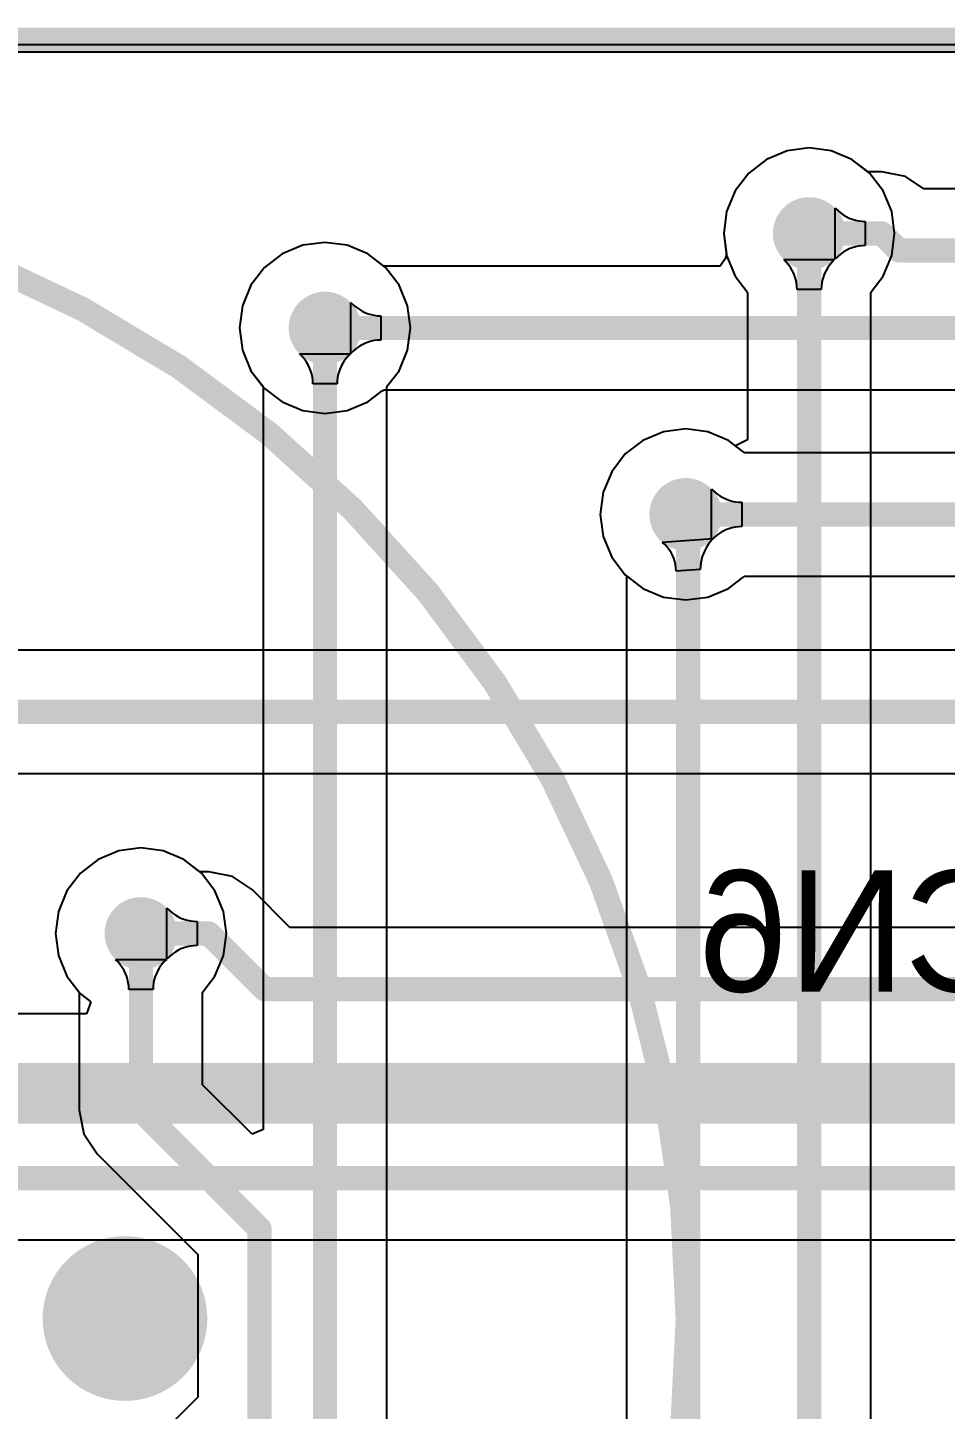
# Model space of a CAD drawing. Extents: x 8 to 204, y 9 to 177.
# Drawn here: x 47.38 to 57, y 43.42 to 57.91 of the extents above; entities that cross this region are included whole.
import ezdxf

# ---------------------------------------------------------------- set-up
doc = ezdxf.new("R2010")
doc.units = 0
doc.layers.get('0').update_dxf_attribs({"linetype": 'CONTINUOUS'})
for name, color, linetype in [('BOTTOMLAYER', 5, 'CONTINUOUS'), ('BOTTOMOVERLAY', 54, 'CONTINUOUS'), ('BOTTOMSOLDER', 6, 'CONTINUOUS'), ('MECHANICAL3', 76, 'CONTINUOUS'), ('MULTILAYER', 9, 'CONTINUOUS'), ('PADHOLELAYER', 156, 'CONTINUOUS'), ('TOPLAYER', 1, 'CONTINUOUS'), ('TOPSOLDER', 216, 'CONTINUOUS'), ('VIAHOLELAYER', 16, 'CONTINUOUS')]:
    doc.layers.add(name, color=color, linetype=linetype)

# ---------------------------------------------------------------- blocks, each defined once
blk = doc.blocks.new('S____________________SB19_')
at = {"layer": 'BOTTOMLAYER', "const_width": 0.762}
blk.add_lwpolyline([(-0.381, -20, 1), (0.381, -20, 1)], format="xyb", close=True, dxfattribs=at)
at = {"layer": 'BOTTOMOVERLAY', "const_width": 0.254}
blk.add_lwpolyline([(12, -13.904, 1), (-12, -13.904, 1)], format="xyb", close=True, dxfattribs=at)
at = {"layer": 'BOTTOMSOLDER', "const_width": 0.864}
blk.add_lwpolyline([(-0.432, -20, 1), (0.432, -20, 1)], format="xyb", close=True, dxfattribs=at)
at = {"layer": 'MULTILAYER', "const_width": 0.762}
blk.add_lwpolyline([(-0.381, -20, 1), (0.381, -20, 1)], format="xyb", close=True, dxfattribs=at)
at = {"layer": 'PADHOLELAYER', "const_width": 0.546}
blk.add_lwpolyline([(-0.273, -20, 1), (0.273, -20, 1)], format="xyb", close=True, dxfattribs=at)
at = {"layer": 'TOPLAYER', "const_width": 0.762}
blk.add_lwpolyline([(-0.381, -20, 1), (0.381, -20, 1)], format="xyb", close=True, dxfattribs=at)
at = {"layer": 'TOPSOLDER', "const_width": 0.864}
blk.add_lwpolyline([(-0.432, -20, 1), (0.432, -20, 1)], format="xyb", close=True, dxfattribs=at)

msp = doc.modelspace()

# ---------------------------------------------------------------- linework, layer by layer
at = {"layer": 'BOTTOMLAYER'}
for p, q in [((14.605, 57.658), (190.373, 57.658)), ((55.127, 56.53), (54.941, 56.387)), ((55.343, 56.619), (55.127, 56.53)), ((55.575, 56.65), (55.343, 56.619)), ((55.807, 56.619), (55.575, 56.65)), ((56.024, 56.53), (55.807, 56.619)), ((56.175, 56.414), (56.024, 56.53)), ((54.941, 56.387), (54.799, 56.201)), ((56.195, 56.4), (56.175, 56.414)), ((56.337, 56.4), (56.195, 56.4)), ((56.585, 56.351), (56.337, 56.4)), ((56.777, 56.223), (56.585, 56.351)), ((54.799, 56.201), (54.709, 55.985)), ((59.687, 56.223), (56.777, 56.223)), ((54.709, 55.985), (54.679, 55.753)), ((55.847, 55.486), (55.847, 56.02)), ((55.847, 56.02), (55.875, 55.993)), ((55.875, 55.993), (55.904, 55.969)), ((55.904, 55.969), (55.933, 55.948)), ((55.933, 55.948), (55.964, 55.93)), ((55.964, 55.93), (55.995, 55.915)), ((55.995, 55.915), (56.027, 55.902)), ((56.027, 55.902), (56.06, 55.893)), ((56.06, 55.893), (56.093, 55.886)), ((56.093, 55.886), (56.128, 55.881)), ((56.128, 55.881), (56.163, 55.88)), ((56.163, 55.88), (56.163, 55.626)), ((50.495, 55.659), (50.263, 55.629)), ((50.727, 55.629), (50.495, 55.659)), ((54.679, 55.753), (54.707, 55.537)), ((50.047, 55.539), (49.861, 55.396)), ((50.263, 55.629), (50.047, 55.539)), ((50.944, 55.539), (50.727, 55.629)), ((51.095, 55.423), (50.944, 55.539)), ((54.707, 55.537), (54.693, 55.488)), ((55.875, 55.513), (55.847, 55.486)), ((55.904, 55.537), (55.875, 55.513)), ((55.933, 55.558), (55.904, 55.537)), ((55.964, 55.576), (55.933, 55.558)), ((55.995, 55.591), (55.964, 55.576)), ((56.027, 55.604), (55.995, 55.591)), ((56.06, 55.613), (56.027, 55.604)), ((56.093, 55.62), (56.06, 55.613)), ((56.128, 55.625), (56.093, 55.62)), ((56.163, 55.626), (56.128, 55.625)), ((49.861, 55.396), (49.719, 55.211)), ((51.115, 55.41), (51.095, 55.423)), ((54.641, 55.41), (51.115, 55.41)), ((54.693, 55.488), (54.641, 55.41)), ((49.719, 55.211), (49.629, 54.994)), ((49.629, 54.994), (49.599, 54.762)), ((50.767, 54.496), (50.767, 55.029)), ((50.767, 55.029), (50.795, 55.003)), ((50.795, 55.003), (50.824, 54.979)), ((50.824, 54.979), (50.853, 54.958)), ((50.853, 54.958), (50.884, 54.94)), ((50.884, 54.94), (50.915, 54.924)), ((50.915, 54.924), (50.947, 54.912)), ((50.947, 54.912), (50.98, 54.902)), ((50.98, 54.902), (51.013, 54.895)), ((51.013, 54.895), (51.048, 54.891)), ((51.048, 54.891), (51.083, 54.889)), ((51.083, 54.889), (51.083, 54.635)), ((49.599, 54.762), (49.629, 54.53)), ((51.048, 54.634), (51.013, 54.63)), ((51.083, 54.635), (51.048, 54.634)), ((49.629, 54.53), (49.719, 54.314)), ((50.795, 54.522), (50.767, 54.496)), ((50.824, 54.546), (50.795, 54.522)), ((50.853, 54.567), (50.824, 54.546)), ((50.884, 54.585), (50.853, 54.567)), ((50.915, 54.6), (50.884, 54.585)), ((50.947, 54.613), (50.915, 54.6)), ((50.98, 54.623), (50.947, 54.613)), ((51.013, 54.63), (50.98, 54.623)), ((49.719, 54.314), (49.861, 54.128)), ((49.861, 54.128), (50.047, 53.986)), ((50.944, 53.986), (51.095, 54.102)), ((51.095, 54.102), (51.115, 54.115)), ((51.115, 54.115), (58.446, 54.115)), ((50.047, 53.986), (50.263, 53.896)), ((50.727, 53.896), (50.944, 53.986)), ((50.263, 53.896), (50.495, 53.866)), ((50.495, 53.866), (50.727, 53.896)), ((54.048, 53.673), (53.831, 53.583)), ((54.28, 53.703), (54.048, 53.673)), ((54.512, 53.673), (54.28, 53.703)), ((54.728, 53.583), (54.512, 53.673)), ((53.831, 53.583), (53.646, 53.441)), ((54.879, 53.467), (54.728, 53.583)), ((53.646, 53.441), (53.503, 53.255)), ((54.9, 53.454), (54.879, 53.467)), ((58.518, 53.454), (54.9, 53.454)), ((53.503, 53.255), (53.414, 53.039)), ((53.414, 53.039), (53.383, 52.807)), ((54.552, 52.54), (54.552, 53.073)), ((54.552, 53.073), (54.58, 53.047)), ((54.58, 53.047), (54.608, 53.023)), ((54.608, 53.023), (54.638, 53.002)), ((54.638, 53.002), (54.668, 52.984)), ((54.668, 52.984), (54.699, 52.969)), ((54.699, 52.969), (54.731, 52.956)), ((54.731, 52.956), (54.764, 52.946)), ((54.764, 52.946), (54.798, 52.939)), ((54.798, 52.939), (54.832, 52.935)), ((54.832, 52.935), (54.868, 52.934)), ((54.868, 52.934), (54.868, 52.68)), ((53.383, 52.807), (53.414, 52.575)), ((54.638, 52.611), (54.608, 52.59)), ((54.668, 52.629), (54.638, 52.611)), ((54.699, 52.645), (54.668, 52.629)), ((54.731, 52.657), (54.699, 52.645)), ((54.764, 52.667), (54.731, 52.657)), ((54.798, 52.674), (54.764, 52.667)), ((54.832, 52.678), (54.798, 52.674)), ((54.868, 52.68), (54.832, 52.678)), ((53.414, 52.575), (53.503, 52.358)), ((54.58, 52.566), (54.552, 52.54)), ((54.608, 52.59), (54.58, 52.566)), ((53.503, 52.358), (53.646, 52.173)), ((53.646, 52.173), (53.831, 52.03)), ((53.831, 52.03), (54.048, 51.94)), ((54.512, 51.94), (54.728, 52.03)), ((54.728, 52.03), (54.879, 52.146)), ((54.879, 52.146), (54.9, 52.159)), ((54.9, 52.159), (83.37, 52.159)), ((54.048, 51.94), (54.28, 51.91)), ((54.28, 51.91), (54.512, 51.94)), ((80.526, 51.383), (45.998, 51.383)), ((46.068, 50.089), (80.526, 50.089)), ((48.333, 49.279), (48.116, 49.189)), ((48.565, 49.309), (48.333, 49.279)), ((48.797, 49.279), (48.565, 49.309)), ((49.013, 49.189), (48.797, 49.279)), ((48.116, 49.189), (47.931, 49.046)), ((49.164, 49.073), (49.013, 49.189)), ((47.931, 49.046), (47.788, 48.861)), ((49.185, 49.06), (49.164, 49.073)), ((49.276, 49.06), (49.185, 49.06)), ((49.524, 49.011), (49.276, 49.06)), ((49.734, 48.87), (49.524, 49.011)), ((47.788, 48.861), (47.699, 48.644)), ((50.128, 48.476), (49.734, 48.87)), ((47.699, 48.644), (47.668, 48.412)), ((48.837, 48.146), (48.837, 48.679)), ((48.837, 48.679), (48.865, 48.653)), ((48.865, 48.653), (48.893, 48.629)), ((48.893, 48.629), (48.923, 48.608)), ((48.923, 48.608), (48.953, 48.59)), ((48.953, 48.59), (48.984, 48.574)), ((48.984, 48.574), (49.016, 48.562)), ((49.016, 48.562), (49.049, 48.552)), ((49.049, 48.552), (49.083, 48.545)), ((49.083, 48.545), (49.117, 48.541)), ((47.668, 48.412), (47.699, 48.18)), ((49.117, 48.541), (49.153, 48.539)), ((49.153, 48.539), (49.153, 48.285)), ((80.526, 48.476), (50.128, 48.476)), ((49.016, 48.263), (48.984, 48.25)), ((49.049, 48.273), (49.016, 48.263)), ((49.083, 48.28), (49.049, 48.273)), ((49.117, 48.284), (49.083, 48.28)), ((49.153, 48.285), (49.117, 48.284)), ((47.699, 48.18), (47.788, 47.964)), ((48.865, 48.172), (48.837, 48.146)), ((48.893, 48.196), (48.865, 48.172)), ((48.923, 48.217), (48.893, 48.196)), ((48.953, 48.235), (48.923, 48.217)), ((48.984, 48.25), (48.953, 48.235)), ((47.788, 47.964), (47.931, 47.778)), ((47.931, 47.778), (48.039, 47.696)), ((48.039, 47.696), (47.995, 47.569)), ((47.995, 47.569), (40.593, 47.569)), ((41.975, 45.2), (80.084, 45.2))]:
    msp.add_line(p, q, dxfattribs=at)
for points, const_width in [([(55.385, 55.753, 1), (55.766, 55.753, 1)], 0.381), ([(55.512, 55.753, 1), (55.639, 55.753, 1)], 0.127), ([(56.274, 55.753, 1), (56.401, 55.753, 1)], 0.127), ([(56.274, 55.753, 1), (56.401, 55.753, 1)], 0.127), ([(56.452, 55.575, 1), (56.578, 55.575, 1)], 0.127), ([(56.452, 55.575, 1), (56.578, 55.575, 1)], 0.127), ([(50.305, 54.762, 1), (50.686, 54.762, 1)], 0.381), ([(50.432, 54.762, 1), (50.559, 54.762, 1)], 0.127), ([(54.089, 52.807, 1), (54.47, 52.807, 1)], 0.381), ([(54.216, 52.807, 1), (54.343, 52.807, 1)], 0.127), ([(48.374, 48.412, 1), (48.755, 48.412, 1)], 0.381), ([(48.349, 48.412, 1), (48.476, 48.412, 1)], 0.127), ([(49.212, 48.412, 1), (49.339, 48.412, 1)], 0.127), ([(49.212, 48.412, 1), (49.339, 48.412, 1)], 0.127), ([(49.797, 47.828, 1), (49.924, 47.828, 1)], 0.127), ([(49.797, 47.828, 1), (49.924, 47.828, 1)], 0.127)]:
    msp.add_lwpolyline(points, format="xyb", close=True, dxfattribs=dict(at, const_width=const_width))
for points, const_width in [([(55.575, 55.753), (56.337, 55.753)], 0.254), ([(56.337, 55.753), (56.515, 55.575)], 0.254), ([(56.515, 55.575), (108.115, 55.575)], 0.254), ([(50.495, 54.762), (93.535, 54.762)], 0.254), ([(54.28, 52.807), (88.391, 52.807)], 0.254), ([(45.453, 50.736), (81.534, 50.736)], 0.254), ([(48.412, 48.412), (49.276, 48.412)], 0.254), ([(49.276, 48.412), (49.86, 47.828)], 0.254), ([(49.86, 47.828), (88.316, 47.828)], 0.254), ([(40.157, 46.736), (90.094, 46.736)], 0.635), ([(41.707, 45.847), (80.352, 45.847)], 0.254)]:
    msp.add_lwpolyline(points, dxfattribs=dict(at, const_width=const_width))
at = {"layer": 'MECHANICAL3', "const_width": 0.254}
msp.add_lwpolyline([(14.605, 57.785), (190.5, 57.785)], dxfattribs=at)
at = {"layer": 'MULTILAYER', "const_width": 0.381}
for points in [[(55.385, 55.753, 1), (55.766, 55.753, 1)], [(50.305, 54.762, 1), (50.686, 54.762, 1)], [(54.089, 52.807, 1), (54.47, 52.807, 1)], [(48.374, 48.412, 1), (48.755, 48.412, 1)]]:
    msp.add_lwpolyline(points, format="xyb", close=True, dxfattribs=at)
at = {"layer": 'TOPLAYER'}
for p, q in [((14.681, 57.734), (190.373, 57.734)), ((55.127, 56.53), (54.941, 56.387)), ((55.343, 56.619), (55.127, 56.53)), ((55.575, 56.65), (55.343, 56.619)), ((55.807, 56.619), (55.575, 56.65)), ((56.024, 56.53), (55.807, 56.619)), ((56.209, 56.387), (56.024, 56.53)), ((54.941, 56.387), (54.799, 56.201)), ((56.352, 56.201), (56.209, 56.387)), ((54.799, 56.201), (54.709, 55.985)), ((56.441, 55.985), (56.352, 56.201)), ((54.709, 55.985), (54.679, 55.753)), ((56.472, 55.753), (56.441, 55.985)), ((50.495, 55.659), (50.263, 55.629)), ((50.727, 55.629), (50.495, 55.659)), ((54.679, 55.753), (54.709, 55.521)), ((56.441, 55.521), (56.472, 55.753)), ((50.047, 55.539), (49.861, 55.396)), ((50.263, 55.629), (50.047, 55.539)), ((50.944, 55.539), (50.727, 55.629)), ((51.129, 55.396), (50.944, 55.539)), ((54.709, 55.521), (54.799, 55.305)), ((56.352, 55.305), (56.441, 55.521)), ((49.861, 55.396), (49.719, 55.211)), ((51.272, 55.211), (51.129, 55.396)), ((55.335, 55.453), (55.309, 55.481)), ((55.309, 55.481), (55.842, 55.481)), ((55.359, 55.424), (55.335, 55.453)), ((55.38, 55.395), (55.359, 55.424)), ((55.398, 55.365), (55.38, 55.395)), ((55.413, 55.334), (55.398, 55.365)), ((55.752, 55.365), (55.737, 55.334)), ((55.771, 55.395), (55.752, 55.365)), ((55.792, 55.424), (55.771, 55.395)), ((55.815, 55.453), (55.792, 55.424)), ((55.842, 55.481), (55.815, 55.453)), ((49.719, 55.211), (49.629, 54.994)), ((51.361, 54.994), (51.272, 55.211)), ((54.799, 55.305), (54.915, 55.154)), ((55.426, 55.302), (55.413, 55.334)), ((55.436, 55.269), (55.426, 55.302)), ((55.443, 55.235), (55.436, 55.269)), ((55.447, 55.201), (55.443, 55.235)), ((55.708, 55.235), (55.704, 55.201)), ((55.715, 55.269), (55.708, 55.235)), ((55.725, 55.302), (55.715, 55.269)), ((55.737, 55.334), (55.725, 55.302)), ((56.236, 55.154), (56.352, 55.305)), ((54.915, 55.154), (54.928, 55.133)), ((54.928, 55.133), (54.928, 53.59)), ((55.448, 55.165), (55.447, 55.201)), ((55.702, 55.165), (55.448, 55.165)), ((55.704, 55.201), (55.702, 55.165)), ((56.223, 55.133), (56.236, 55.154)), ((56.223, 33.428), (56.223, 55.133)), ((49.629, 54.994), (49.599, 54.762)), ((51.392, 54.762), (51.361, 54.994)), ((49.599, 54.762), (49.629, 54.53)), ((51.361, 54.53), (51.392, 54.762)), ((49.629, 54.53), (49.719, 54.314)), ((50.255, 54.463), (50.228, 54.49)), ((50.228, 54.49), (50.762, 54.49)), ((50.762, 54.49), (50.735, 54.463)), ((51.272, 54.314), (51.361, 54.53)), ((50.279, 54.434), (50.255, 54.463)), ((50.3, 54.404), (50.279, 54.434)), ((50.318, 54.374), (50.3, 54.404)), ((50.333, 54.343), (50.318, 54.374)), ((50.346, 54.311), (50.333, 54.343)), ((50.657, 54.343), (50.645, 54.311)), ((50.672, 54.374), (50.657, 54.343)), ((50.691, 54.404), (50.672, 54.374)), ((50.712, 54.434), (50.691, 54.404)), ((50.735, 54.463), (50.712, 54.434)), ((49.719, 54.314), (49.835, 54.163)), ((50.356, 54.278), (50.346, 54.311)), ((50.363, 54.244), (50.356, 54.278)), ((50.367, 54.21), (50.363, 54.244)), ((50.368, 54.175), (50.367, 54.21)), ((50.624, 54.21), (50.622, 54.175)), ((50.628, 54.244), (50.624, 54.21)), ((50.635, 54.278), (50.628, 54.244)), ((50.645, 54.311), (50.635, 54.278)), ((51.156, 54.163), (51.272, 54.314)), ((49.835, 54.163), (49.848, 54.142)), ((49.848, 54.142), (49.848, 46.357)), ((50.622, 54.175), (50.368, 54.175)), ((51.143, 54.142), (51.156, 54.163)), ((51.143, 35.607), (51.143, 54.142)), ((54.048, 53.673), (53.831, 53.583)), ((54.28, 53.703), (54.048, 53.673)), ((54.512, 53.673), (54.28, 53.703)), ((54.728, 53.583), (54.512, 53.673)), ((53.831, 53.583), (53.646, 53.441)), ((54.801, 53.527), (54.728, 53.583)), ((54.928, 53.59), (54.801, 53.527)), ((53.646, 53.441), (53.503, 53.255)), ((53.503, 53.255), (53.414, 53.039)), ((53.414, 53.039), (53.383, 52.807)), ((53.383, 52.807), (53.414, 52.575)), ((53.414, 52.575), (53.503, 52.358)), ((54.032, 52.517), (54.564, 52.553)), ((54.06, 52.492), (54.032, 52.517)), ((54.085, 52.465), (54.06, 52.492)), ((54.106, 52.437), (54.085, 52.465)), ((54.497, 52.462), (54.48, 52.43)), ((54.517, 52.493), (54.497, 52.462)), ((54.539, 52.523), (54.517, 52.493)), ((54.564, 52.553), (54.539, 52.523)), ((53.503, 52.358), (53.646, 52.173)), ((54.126, 52.408), (54.106, 52.437)), ((54.142, 52.378), (54.126, 52.408)), ((54.155, 52.347), (54.142, 52.378)), ((54.165, 52.314), (54.155, 52.347)), ((54.172, 52.281), (54.165, 52.314)), ((54.444, 52.332), (54.437, 52.298)), ((54.453, 52.365), (54.444, 52.332)), ((54.465, 52.398), (54.453, 52.365)), ((54.48, 52.43), (54.465, 52.398)), ((53.646, 52.173), (53.658, 52.163)), ((54.177, 52.246), (54.172, 52.281)), ((54.178, 52.211), (54.177, 52.246)), ((54.432, 52.229), (54.178, 52.211)), ((54.434, 52.264), (54.432, 52.229)), ((54.437, 52.298), (54.434, 52.264)), ((53.658, 52.163), (53.658, 41.503)), ((48.333, 49.279), (48.116, 49.189)), ((48.565, 49.309), (48.333, 49.279)), ((48.797, 49.279), (48.565, 49.309)), ((49.013, 49.189), (48.797, 49.279)), ((48.116, 49.189), (47.931, 49.046)), ((49.199, 49.046), (49.013, 49.189)), ((47.931, 49.046), (47.788, 48.861)), ((49.341, 48.861), (49.199, 49.046)), ((47.788, 48.861), (47.699, 48.644)), ((49.431, 48.644), (49.341, 48.861)), ((47.699, 48.644), (47.668, 48.412)), ((49.461, 48.412), (49.431, 48.644)), ((47.668, 48.412), (47.699, 48.18)), ((49.431, 48.18), (49.461, 48.412)), ((47.699, 48.18), (47.788, 47.964)), ((48.325, 48.113), (48.298, 48.14)), ((48.298, 48.14), (48.831, 48.14)), ((48.348, 48.084), (48.325, 48.113)), ((48.805, 48.113), (48.781, 48.084)), ((48.831, 48.14), (48.805, 48.113)), ((49.341, 47.964), (49.431, 48.18)), ((48.369, 48.054), (48.348, 48.084)), ((48.388, 48.024), (48.369, 48.054)), ((48.403, 47.993), (48.388, 48.024)), ((48.415, 47.961), (48.403, 47.993)), ((48.727, 47.993), (48.714, 47.961)), ((48.742, 48.024), (48.727, 47.993)), ((48.76, 48.054), (48.742, 48.024)), ((48.781, 48.084), (48.76, 48.054)), ((47.788, 47.964), (47.904, 47.813)), ((48.425, 47.928), (48.415, 47.961)), ((48.432, 47.894), (48.425, 47.928)), ((48.436, 47.86), (48.432, 47.894)), ((48.438, 47.825), (48.436, 47.86)), ((48.692, 47.825), (48.438, 47.825)), ((48.693, 47.86), (48.692, 47.825)), ((48.697, 47.894), (48.693, 47.86)), ((48.704, 47.928), (48.697, 47.894)), ((48.714, 47.961), (48.704, 47.928)), ((49.225, 47.813), (49.341, 47.964)), ((47.904, 47.813), (47.917, 47.792)), ((47.917, 47.792), (47.917, 46.558)), ((49.212, 47.792), (49.225, 47.813)), ((49.212, 46.826), (49.212, 47.792)), ((49.73, 46.308), (49.212, 46.826)), ((47.917, 46.558), (47.967, 46.31)), ((47.967, 46.31), (48.107, 46.1)), ((49.848, 46.357), (49.73, 46.308)), ((48.107, 46.1), (49.162, 45.045)), ((49.162, 45.045), (49.162, 43.55)), ((49.162, 43.55), (48.767, 43.155))]:
    msp.add_line(p, q, dxfattribs=at)
for points, const_width in [([(55.385, 55.753, 1), (55.766, 55.753, 1)], 0.381), ([(55.512, 55.753, 1), (55.639, 55.753, 1)], 0.127), ([(50.305, 54.762, 1), (50.686, 54.762, 1)], 0.381), ([(50.432, 54.762, 1), (50.559, 54.762, 1)], 0.127), ([(54.089, 52.807, 1), (54.47, 52.807, 1)], 0.381), ([(54.216, 52.807, 1), (54.343, 52.807, 1)], 0.127), ([(54.242, 52.781, 1), (54.369, 52.781, 1)], 0.127), ([(54.242, 52.781, 1), (54.369, 52.781, 1)], 0.127), ([(48.374, 48.412, 1), (48.755, 48.412, 1)], 0.381), ([(48.501, 48.412, 1), (48.628, 48.412, 1)], 0.127), ([(48.501, 46.558, 1), (48.628, 46.558, 1)], 0.127), ([(48.501, 46.558, 1), (48.628, 46.558, 1)], 0.127), ([(49.746, 45.314, 1), (49.873, 45.314, 1)], 0.127), ([(49.746, 45.314, 1), (49.873, 45.314, 1)], 0.127)]:
    msp.add_lwpolyline(points, format="xyb", close=True, dxfattribs=dict(at, const_width=const_width))
at = {"layer": 'TOPLAYER', "const_width": 0.254}
for points in [[(55.575, 26.264), (55.575, 55.753)], [(50.495, 26.264), (50.495, 54.762)], [(54.28, 52.807), (54.305, 52.781)], [(54.305, 24.994), (54.305, 52.781)], [(48.565, 46.558), (48.565, 48.412)], [(48.565, 46.558), (49.809, 45.314)], [(49.809, 43.282), (49.809, 45.314)]]:
    msp.add_lwpolyline(points, dxfattribs=at)
at = {"layer": 'VIAHOLELAYER', "const_width": 0.191}
for points in [[(55.48, 55.753, 1), (55.67, 55.753, 1)], [(50.4, 54.762, 1), (50.59, 54.762, 1)], [(54.185, 52.807, 1), (54.375, 52.807, 1)], [(48.47, 48.412, 1), (48.66, 48.412, 1)]]:
    msp.add_lwpolyline(points, format="xyb", close=True, dxfattribs=at)

# ---------------------------------------------------------------- block references
at = {"rotation": 90}
msp.add_blockref('S____________________SB19_', (28.397, 44.374), dxfattribs=at)

# ---------------------------------------------------------------- texts
at = {"layer": 'BOTTOMOVERLAY', "text_generation_flag": 2}
msp.add_text('CN6', height=1.27, dxfattribs=at).set_placement((57.81, 47.803))

doc.saveas('drawing.dxf')
